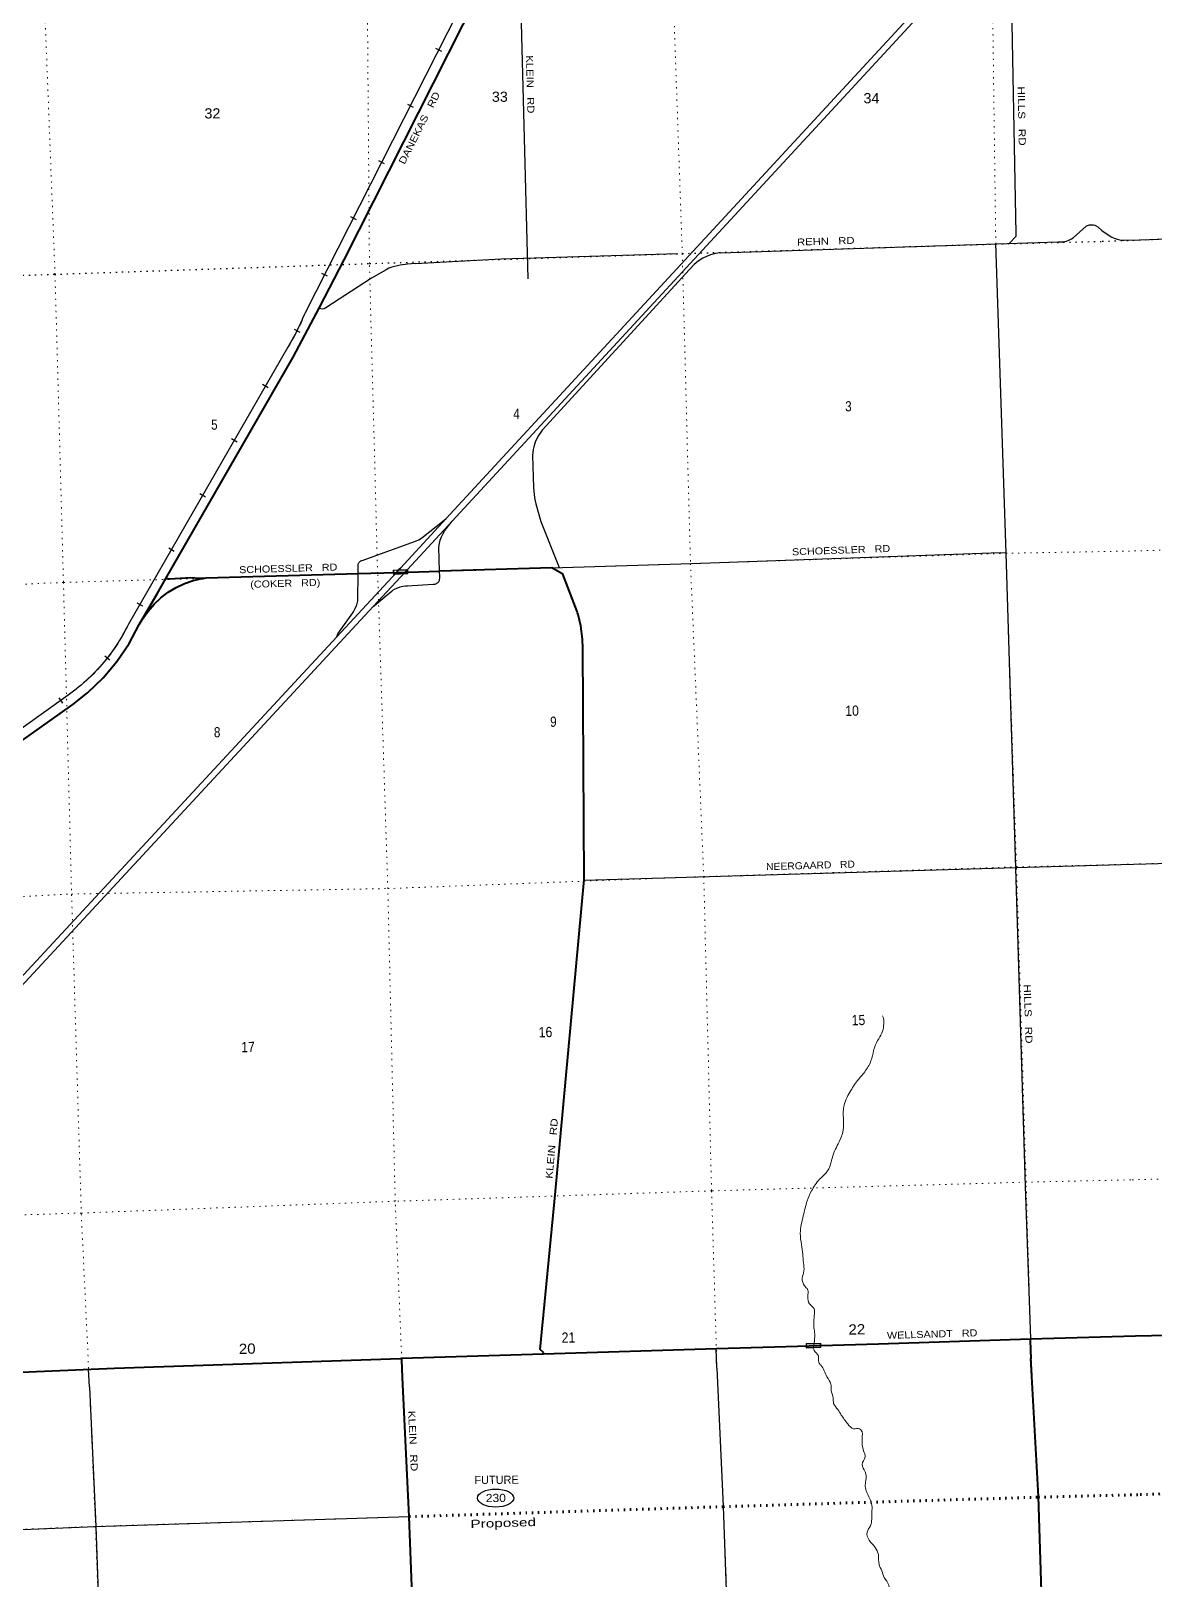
# Model space of a CAD drawing. Header units: feet. Extents: x 497223 to 751810, y -177792 to 12311.
# Drawn here: x 668877 to 688101, y -130925 to -104425 of the extents above; entities that cross this region are included whole.
import ezdxf
from ezdxf.enums import TextEntityAlignment as Align

# ---------------------------------------------------------------- set-up
doc = ezdxf.new("R2010")
doc.units = ezdxf.units.FT
doc.header["$LTSCALE"] = 70
doc.linetypes.add('DOTTED', pattern=[1.5, 0.3, -1.2])
for name, color, linetype, lineweight in [('18', 7, 'Continuous', 35), ('19', 7, 'Continuous', 25), ('26', 7, 'Continuous', 40), ('29', 7, 'Continuous', 25), ('34', 7, 'Continuous', 25), ('39', 7, 'Continuous', 13), ('51', 7, 'DOTTED', 70), ('52', 7, 'Continuous', 25), ('55', 7, 'Continuous', 13), ('6', 7, 'DOTTED', 25), ('61', 7, 'Continuous', 13), ('7', 7, 'DOTTED', 13)]:
    doc.layers.add(name, color=color, linetype=linetype, lineweight=lineweight)
doc.layers.add('27', color=7, linetype='Continuous')
doc.layers.add('30', color=7, linetype='Continuous')

msp = doc.modelspace()

# ---------------------------------------------------------------- linework, layer by layer
at = {"layer": '18'}
for p, q in [((676087.65, -112818.05), (685455.7, -102671.51)), ((674111.9, -114794.05), (675132.11, -113693.48)), ((674735.86, -114279.8), (675283.23, -113689.16))]:
    msp.add_line(p, q, dxfattribs=at)
for points in [[(675983, -112772.18), (685329.75, -102648.72), (685416.36, -102554.92), (687001.74, -100837.87)], [(675132.11, -113693.48), (675171.24, -113651.27), (675201.42, -113618.72), (675983, -112772.18)], [(675283.23, -113689.16), (675324.06, -113645.1), (676087.65, -112818.05)], [(662411.34, -127574.92), (662449.54, -127533.72), (674735.86, -114279.8)], [(662260.7, -127578.53), (662298.31, -127538), (674111.9, -114794.05)]]:
    msp.add_lwpolyline(points, dxfattribs=at)
at = {"layer": '19'}
for points in [[(674475.78, -113712.24), (674475.95, -113614.05), (674476, -113589.13), (674477.26, -113564.05), (674477.86, -113560.32), (674480.54, -113550.34), (674484.26, -113540.7), (674488.96, -113531.5), (674494.6, -113522.84), (674501.11, -113514.82), (674508.43, -113507.53), (674516.47, -113501.03), (674525.14, -113495.42), (674534.35, -113490.74), (674544, -113487.05), (675456.99, -113157.79), (675481.99, -113148.02), (675506.99, -113139.36), (675513.02, -113136.84), (675516.97, -113134.69), (675542.37, -113118.76), (675566.97, -113099.41), (675948, -112799.71), (675983, -112772.18)], [(675872.43, -113672.15), (675860, -113261.05), (675868.43, -113200.44), (675883.14, -113141.04), (675903.98, -113083.5), (675930.72, -113028.46), (675962, -112978.05), (676050, -112868.05), (676087.65, -112818.05)], [(674735.86, -114279.8), (674757, -114262.05), (675011, -114048.73), (675053.8, -114012.78), (675061, -114007.41), (675073.12, -113998.37), (675112.93, -113974.73), (675155, -113955.38), (675198.85, -113940.53), (675244.02, -113930.35), (675290.01, -113924.95), (675323, -113924.05), (675764, -113896.05), (675775.06, -113896.14), (675786.06, -113895.07), (675796.89, -113892.86), (675807.43, -113889.53), (675817.57, -113885.12), (675827.19, -113879.67), (675836.19, -113873.24), (675844.46, -113865.91), (675851.93, -113857.76), (675858.5, -113848.87), (675864.1, -113839.34), (675868.68, -113829.27), (675872.19, -113818.79), (675873.01, -113815.05), (675876, -113790.12), (675875.24, -113765.05), (675872.43, -113672.15)], [(674111.9, -114794.05), (674128.99, -114744.05), (674388, -114384.05), (674396.38, -114370.69), (674429.21, -114310.01), (674455.51, -114246.23), (674467.64, -114205.05), (674475, -114180.06), (674475.04, -114155.05), (674475.78, -113712.24)]]:
    msp.add_lwpolyline(points, dxfattribs=at)
at = {"layer": '26'}
msp.add_line((675221.84, -127146.58), (677652.19, -127070.79), dxfattribs=at)
for points in [[(671188.67, -113795.97), (673367.2, -110010.27), (673816.6, -109161.05), (674238.53, -108342.72), (678826.81, -99262.14), (678839.05, -99237.14), (678851.39, -99212.14), (678936.42, -99039.95), (679209.61, -98576.27), (679529.77, -98143.69), (679893.39, -97746.94), (679894.69, -97745.79)], [(675283.23, -113689.16), (675328.99, -113687.85), (675872.43, -113672.15)], [(677652.19, -127070.79), (677647.86, -127044.8), (677647.34, -127041.68), (677591.91, -126996.6), (677848.31, -124349.44), (678346.65, -118952.62), (678322.62, -114989.4), (678316.66, -114833.91), (678288.05, -114609.14), (678241.51, -114411.57), (678234.95, -114383.7), (678226.46, -114361.57), (677980.88, -113721.15), (677795.18, -113616.61), (675872.43, -113672.15)], [(670781.5, -114499.37), (670808.53, -114460.71), (670881.69, -114356.06), (670985.39, -114236.6), (671101.01, -114128.63), (671227.28, -114033.34), (671362.82, -113951.77), (671506.14, -113884.82), (671655.68, -113833.21), (671809.79, -113797.51), (671825.71, -113794.92), (671875.71, -113786.48)], [(670781.5, -114499.37), (671035.12, -114062.79), (671188.67, -113795.97)], [(671188.67, -113795.97), (671221.06, -113800.19), (671248.58, -113803.77), (671612.6, -113783.17), (671755.74, -113789.91), (671875.71, -113786.48), (674475.78, -113712.24)], [(674475.78, -113712.24), (675132.11, -113693.48), (675283.23, -113689.16)], [(664476.05, -119582.99), (669593.04, -115953.35), (669844.45, -115755.31), (670110.95, -115499.52), (670349.26, -115217.27), (670556.75, -114911.65), (670731.16, -114586.03), (670781.5, -114499.37)], [(687781.93, -126763.14), (688882, -126739.05), (692455.99, -126624.82)], [(677652.19, -127070.79), (680612.22, -126978.49), (682397.98, -126926.4)], [(682397.98, -126926.4), (683383.37, -126897.65), (685985.19, -126814.73)], [(685985.19, -126814.73), (685987.32, -126814.66), (687781.93, -126763.14)], [(685999.73, -127152.61), (685985.87, -126841.98), (685985.19, -126814.73)], [(662411.34, -127574.92), (662461.16, -127573.73), (664496.3, -127526.21), (666130.35, -127475.95), (668573.04, -127386.65), (670305.3, -127315.96), (675205.01, -127147.1), (675221.84, -127146.58)], [(675237.82, -127475), (675223.1, -127172.06), (675221.84, -127146.58)], [(688066.73, -136142.56), (686938.57, -135280.17), (686917.07, -135263.74), (686888.57, -135243.32), (686776.84, -135156.51), (686663.68, -135047.81), (686562.5, -134927.88), (686474.41, -134798.03), (686400.37, -134659.69), (686341.21, -134514.36), (686297.55, -134363.65), (686269.89, -134209.2), (686122.32, -129509.25), (685994.01, -127152.29)], [(665362, -140956.2), (670486, -140782.05), (675768.07, -140602.12), (675792.55, -140601.27), (675791.94, -140587.76), (675556.67, -135237.36), (675352.36, -129855.2), (675237.82, -127475)]]:
    msp.add_lwpolyline(points, dxfattribs=at)
at = {"layer": '29'}
for p, q in [((677222, -102438.05), (677380, -108669.05)), ((680678, -108221.05), (686463, -108037.05)), ((677629, -111257.05), (680147, -108509.05)), ((680618.23, -127314.48), (680607.53, -126977.48)), ((669878.69, -127633.24), (669863.32, -127334.9))]:
    msp.add_line(p, q, dxfattribs=at)
for points in [[(685650, -103397.05), (685735, -107897.05), (685736, -107941.05), (685626, -108059.05)], [(686463, -108037.05), (686543.82, -108032.29), (686575.4, -108028.08), (686602.25, -108021.24), (686655.4, -108001.75), (686691.19, -107983.85), (686715.93, -107964.37), (686939.08, -107768.49), (686963.81, -107754.28), (686978.55, -107747.96), (686996.44, -107743.74), (687012.76, -107741.11), (687063.81, -107743.74), (687085.91, -107747.96), (687101.18, -107753.75), (687140.65, -107777.44), (687208.55, -107840.1)], [(687209.44, -107840.25), (687369.64, -107948.72), (687418.88, -107972.83), (687471.26, -107989.6), (687538.32, -108004.27), (687587.56, -108007.42), (687876.72, -107999.03), (689810.2, -107924.09)], [(685387, -108066.05), (685565, -113365.05), (685731, -118756.05), (685896, -124200.05), (685986.43, -126814.6)], [(675458, -108407.05), (676925, -108326.05), (679949.79, -108236.14)], [(680678, -108221.05), (680635.54, -108227.18), (680592.38, -108235.61), (680511.86, -108257.2), (680442.92, -108282.99), (680375.03, -108316.17), (680297.66, -108368.29), (680266.08, -108392.51), (680229.77, -108423.59), (680147, -108509.05)], [(675458, -108407.05), (675321.05, -108416.73), (675194.74, -108435.68), (675055.8, -108467.28), (675005.28, -108486.23), (674954.75, -108511.51), (674704.24, -108656.83), (673925.33, -109166.52), (673893.75, -109181.26), (673866.38, -109185.48), (673807.78, -109178.15)], [(677629, -111257.05), (677553.59, -111364.29), (677510.43, -111462.22), (677484.12, -111543.31), (677473.59, -111589.65), (677464.12, -111689.69), (677480.96, -112237.29), (677495.7, -112418.43), (677518.85, -112519.52), (677570.43, -112703.82), (677607.27, -112822.81), (677918.83, -113610.51)], [(677795.18, -113616.61), (680186, -113543.05), (685474, -113355.05), (685573, -113358.05)], [(678349, -118963.05), (685737, -118744.05), (687537.92, -118692.98)], [(687537.89, -118692.98), (691120, -118596.05), (693561, -118527.05), (693902.98, -118515.54)], [(680618.09, -127314.56), (680727.12, -129678.32), (680822, -132399.05), (680943, -135075.05), (680978, -136335.05), (680970, -136621.05), (681003, -136863.05), (681118, -140420.05)], [(669878.67, -127633.3), (669986, -130027.05), (670175, -135414.05), (670471, -140797.05), (670555, -146099.05), (670590, -147329.05), (670646, -148749.05), (670717, -151470.05), (670761, -154132.05), (670875, -156800.05), (671123, -162155.05), (671328.77, -167519.59)], [(660310, -130367.05), (664598, -130250.05), (669974, -130028.05), (675351.91, -129857)]]:
    msp.add_lwpolyline(points, dxfattribs=at)
at = {"layer": '34', "lineweight": 13}
for p, q in [((678630, -99274.05), (673563, -109260.05)), ((673273, -109837.05), (670544, -114580.05)), ((669515, -115792.05), (659168, -123203.05))]:
    msp.add_line(p, q, dxfattribs=at)
at = {"layer": '34'}
for p, q in [((675803.78, -104719.94), (675902.42, -104769.99)), ((675320.94, -105677.28), (675419.58, -105727.33)), ((674827.3, -106644.38), (674925.94, -106694.43)), ((674344.46, -107601.72), (674443.1, -107651.77)), ((673850.82, -108568.81), (673949.46, -108618.86)), ((673381.45, -109532.36), (673480.14, -109582.32)), ((672843.04, -110471.82), (672938.91, -110526.98)), ((672310.57, -111402.47), (672406.44, -111457.64)), ((671766.81, -112342.3), (671862.68, -112397.46)), ((671234.35, -113272.95), (671330.22, -113328.12)), ((670690.58, -114212.78), (670786.46, -114267.94)), ((670141.71, -115123.08), (670228.64, -115191.47)), ((669352.49, -115839.43), (669416.9, -115929.35))]:
    msp.add_line(p, q, dxfattribs=at)
msp.add_lwpolyline([(678630.99, -99274.52), (673564.1, -109260.32), (673564.1, -109262.27), (673554.11, -109286.72), (673527.49, -109349.86), (673499.66, -109412.73), (673470.28, -109475.12), (673440.42, -109536.75), (673409.36, -109598.11), (673376.74, -109658.98), (673343.66, -109719.1), (673309.57, -109778.61), (673273.94, -109837.61), (670544.97, -114580.57), (670523.65, -114624.07), (670497.99, -114673.44), (670471.69, -114722.47), (670444.33, -114771.09), (670416.33, -114819.38), (670387.34, -114866.79), (670357.72, -114913.88), (670327.29, -114960.38), (670295.78, -115006.45), (670263.72, -115051.74), (670230.78, -115096.88), (670197.09, -115140.98), (670162.52, -115184.92), (670127.21, -115227.83), (670091.27, -115270.39), (670054.79, -115312.18), (670017.22, -115353.55), (669978.92, -115393.88), (669940.26, -115433.69), (669900.51, -115473.08), (669860.48, -115511.51), (669819.63, -115549.34), (669777.79, -115586.31), (669735.85, -115622.57), (669693.08, -115658.25), (669649.33, -115693.06), (669605.46, -115727.16), (669561.05, -115760.49), (669515.64, -115792.95), (659168.65, -123203.94)], dxfattribs=at)
at = {"layer": '34', "lineweight": 13}
for centre, radius, start, end in [((669913.14, -107781.88), 3938.57, 328.54659, 337.92542), ((667675.32, -113187.33), 3188.88, 305.23302, 334.1038)]:
    msp.add_arc(centre, radius, start, end, dxfattribs=at)
at = {"layer": '39'}
for points in [[(683456, -121285.05), (683469, -121331.05), (683472, -121448.05), (683443, -121580.05), (683369, -121708.05), (683302, -121877.05), (683256, -122054.05), (683148, -122244.05), (683028, -122390.05), (682896, -122588.05), (682791, -122839.05), (682782, -122950.05), (682775, -123273.05), (682709, -123442.05), (682598, -123696.05), (682517, -123932.05), (682377, -124082.05), (682239, -124281.05), (682164, -124450.05), (682098, -124708.05), (682046, -125005.05), (682067, -125200.05), (682089, -125365.05), (682101, -125514.05), (682108, -125649.05), (682080, -125775.05), (682120, -125907.05), (682172, -125970.05), (682174, -126093.05), (682203, -126211.05), (682282, -126300.05), (682285, -126415.05), (682279, -126504.05), (682277, -126601.05), (682291, -126703.05), (682292, -126806.05), (682273.16, -126965.45)], [(682273.16, -126965.45), (682282, -127012.05), (682357, -127105.05), (682357, -127168.05), (682381.7, -127245.5), (682399.45, -127261.24)], [(682399.45, -127261.24), (682456.92, -127359.16), (682502.94, -127463.44), (682570.14, -127586.71), (682574.21, -127697.34), (682606.61, -127810.44), (682616.7, -127920.73), (682686.82, -128023.68), (682748.35, -128117.04), (682857.38, -128268.23), (682958.64, -128351.34), (683061.61, -128355.74), (683086.92, -128376.51), (683104.7, -128516.62), (683130.68, -128732.85), (683156.4, -128834.22), (683105.01, -128962.01), (683158.26, -129088.07), (683168.45, -129236.65), (683158.01, -129340.01), (683231.54, -129541.54), (683272.63, -129666.25), (683270.68, -129777.2), (683267.35, -129936.61), (683247.56, -130016.3), (683188.82, -130120.31), (683224.67, -130259.41), (683328.13, -130382.7), (683383.29, -130506.64), (683394.57, -130675.31), (683440.81, -130783.62), (683483.26, -130896.16), (683561.17, -131030.93), (683562.3, -131198.15), (683635.84, -131363.4), (683626.12, -131589.66), (683653.27, -131717.15), (683760.8, -131767.66), (683872.9, -132011.4), (683906.98, -132118.36), (683972.06, -132239.73), (683973.75, -132417), (683989.96, -132565.25), (683956.88, -132659.78), (683908.27, -132801.52), (683823.99, -132880.74), (683816.45, -133000.07), (683862.91, -133112.39), (683815.76, -133243.97), (683680.04, -133340.13), (683706.44, -133417.28), (683613.76, -133563.46), (683486.21, -133624.91), (683421.59, -133658.7), (683338.49, -133832.58), (683296.24, -133980.02), (683231.12, -134114.61), (683154.09, -134215.59), (683100.93, -134311.23), (683055.14, -134394.37), (683016.24, -134529.54), (683006.54, -134719.52), (683081.18, -134721.46), (683128.21, -134807.55), (683052.35, -134921.09)]]:
    msp.add_spline(points, degree=3, dxfattribs=at)
at = {"layer": '51'}
for points in [[(687865.05, -129480.32), (691453.52, -129359.06), (696803.57, -129219.1), (701890.16, -129070.95)], [(675351.91, -129857), (680727.12, -129686.19), (686120.97, -129523.71), (687865.05, -129480.32)]]:
    msp.add_lwpolyline(points, dxfattribs=at)
at = {"layer": '52'}
msp.add_ellipse((676831.22, -129538.5), major_axis=(309.24, 1.7), ratio=0.500121, dxfattribs=at)
at = {"layer": '55'}
for points in [[(675078.8, -113653), (675328.68, -113645.14), (675331.04, -113720.1), (675081.16, -113727.96)], [(675088.9, -113719.71), (675087.04, -113660.74), (675320.93, -113653.38), (675322.79, -113712.35)]]:
    msp.add_lwpolyline(points, close=True, dxfattribs=at)
at = {"layer": '6'}
for points in [[(687215.67, -108026.14), (690748.69, -107890.01), (696125.99, -107740.8)], [(655985.2, -109026.91), (658557.02, -108948.38), (663907.17, -108750.85), (669280.15, -108590.13), (674671.08, -108406.75), (680025.86, -108235.33), (685392.91, -108071.69), (687215.67, -108026.14)]]:
    msp.add_lwpolyline(points, dxfattribs=at)
at = {"layer": '61'}
for p, q in [((682146.98, -126895.4), (682396.89, -126888.73)), ((682396.89, -126888.73), (682398.89, -126963.7))]:
    msp.add_line(p, q, dxfattribs=at)
msp.add_lwpolyline([(682398.89, -126963.7), (682148.98, -126970.37), (682146.98, -126895.4)], dxfattribs=at)
msp.add_lwpolyline([(682156.76, -126962.16), (682155.18, -126903.18), (682389.1, -126896.93), (682390.68, -126955.91)], close=True, dxfattribs=at)
at = {"layer": '7'}
for p, q in [((680166.08, -113543.21), (675330.98, -113694.35)), ((675328.99, -113687.85), (674811.2, -113710.6)), ((687538.46, -118692.11), (691089.92, -118599.14)), ((669878.98, -127633.23), (669738.17, -124659.91))]:
    msp.add_line(p, q, dxfattribs=at)
for points in [[(679598, -81505.2), (679576.41, -81673.05), (679671.64, -87007.91), (679705.22, -92329.8), (679766.7, -97638.95), (679842.93, -102975.97), (680025.86, -108235.33), (680166.08, -113543.21), (680393.82, -118900.89), (680527.42, -124279.99), (680618.97, -127316.33)], [(668655, -81830.52), (668686.67, -82108.16), (668792.76, -87430.38), (668936.37, -92807.09), (669060.69, -98133.99), (669089.7, -103432.73), (669288.35, -108588.9), (669433.86, -113864.4), (669572.66, -119208.03), (669738.17, -124659.91)], [(675235.83, -127477.09), (675112.37, -124457.79), (674985.45, -119105.82), (674811.2, -113710.6), (674671.08, -108406.75), (674629.19, -103064.53), (674557.25, -97738.42), (674399.63, -92379.34), (674299.29, -87030.54), (674265.26, -81664.66)], [(685999.73, -127152.61), (685910.92, -124131.02), (685746.92, -118743.63), (685566.61, -113375.61), (685392.91, -108071.69), (685320.9, -102733.13)], [(718612.32, -112504.16), (717409.07, -112538.73), (712093.97, -112638.81), (706786.91, -112827.19), (701490.5, -112983.91), (696350.92, -113096.69), (690937.88, -113252.1), (687370.04, -113334.43)], [(687370.04, -113334.43), (685577.12, -113366.45), (680166.08, -113543.21)], [(674811.2, -113710.6), (669433.86, -113864.4), (664086.61, -114109.66), (658687.92, -114202.04), (656147.12, -114317.39)], [(656297.08, -119693.32), (658851.49, -119571.3), (664237.78, -119465.1), (669572.45, -119199.03), (674985.45, -119105.82), (680393.82, -118900.89), (685746.71, -118734.63), (687538.08, -118693.29)], [(701823.57, -123695.81), (696702.31, -123857.18), (691318.23, -123985.1), (687699.53, -124091.1)], [(687701.66, -124091.44), (685910.92, -124131.02), (680527.42, -124279.99), (675112.37, -124457.79), (669738.17, -124659.91), (664421.29, -124825.83), (659031.52, -124955.36)], [(686484.84, -140243.23), (686290.7, -134911.55), (686122.83, -129512.41), (685999.73, -127152.61)], [(680617.76, -127315.88), (680728.37, -129693.66), (680947.63, -135074.92), (681130.16, -140415.3), (681355.77, -145687.94), (681572.91, -151067.3), (681753.59, -156406.34), (681899.12, -161765.46), (682290.07, -167155.39), (682249.24, -172500.01), (682243.88, -173088.82)], [(669878.83, -127634.1), (669981.99, -130023.71), (670173.46, -135412.54), (670473.33, -140798.85), (670549.21, -146095.87), (670723.62, -151467.51), (670868.27, -156810.55), (671115.88, -162157.99), (671330.24, -167523.4), (671519.45, -172875.5), (671512.82, -173414.81)], [(676350.48, -156613.32), (676156.42, -151250.83), (676002.53, -145886.13), (675786.3, -140600.87), (675557.82, -135230.78), (675353.06, -129856.78), (675239.59, -127476.17)], [(687865.05, -129480.32), (691452.83, -129357.38), (696798.53, -129221.12), (701885.03, -129071.41), (707279.05, -128867.4), (712583.37, -128611.28), (717913.42, -128489.54), (719119.59, -128454.2)], [(656608.89, -130484.02), (659211.82, -130397.38), (664595.44, -130243.31), (669981.99, -130023.71), (675353.06, -129856.78), (680727.87, -129684.68), (686123.33, -129521.39), (687865.05, -129480.32)]]:
    msp.add_lwpolyline(points, dxfattribs=at)

# ---------------------------------------------------------------- texts
at = {"layer": '27'}
for s, rotation, width, p in [('DANEKAS   RD', 63.193, 1.2, (675272.09, -106718.53)), ('SCHOESSLER   RD', 1.638, 1.15, (672442.09, -113708.33)), ('(COKER   RD)', 1.638, 1.15, (672632.19, -113957.06)), ('KLEIN   RD', 84.724, 1.25, (677803.26, -124076.05)), ('WELLSANDT   RD', 1.671, 1.15, (683531.38, -126814.16)), ('KLEIN   RD', 272.557, 1.25, (675333.41, -128046.47))]:
    msp.add_text(s, height=120, rotation=rotation, dxfattribs=dict(at, width=width)).set_placement(p)
at = {"layer": '30'}
for s, rotation, width, p in [('KLEIN   RD', 271.453, 1.2, (677350.55, -104843.25)), ('HILLS   RD', 271.082, 1.25, (685767.4, -105376.19)), ('REHN   RD', 1.822, 1.2, (681992.02, -108099.22)), ('SCHOESSLER   RD', 2.036, 1.15, (681905.87, -113401.85)), ('NEERGAARD   RD', 1.698, 1.1, (681462.59, -118790.72)), ('HILLS   RD', 271.736, 1.25, (685871.38, -120746.99))]:
    msp.add_text(s, height=120, rotation=rotation, dxfattribs=dict(at, width=width)).set_placement(p)
at = {"layer": '52'}
msp.add_text('FUTURE', height=140, rotation=0.5, dxfattribs=at).set_placement((676848.02, -129296.57), align=Align.CENTER)
for s, rotation, width, p in [('230', 0.5, 1.1, (676835.13, -129606.78)), ('Proposed   ', 1.835, 1.4, (677072.17, -130031.39))]:
    msp.add_text(s, height=140, rotation=rotation, dxfattribs=dict(at, width=width)).set_placement(p, align=Align.CENTER)
at = {"layer": '7'}
for s, width, p in [('33', 1.05, (676766.23, -105638.35)), ('34', 1.05, (683127.26, -105663.31)), ('32', 1.05, (671846.52, -105923.43)), ('3', 0.85, (682814.5, -110937.15)), ('4', 0.85, (677132.75, -111065.38)), ('5', 0.85, (671961.28, -111251.09)), ('9', 0.85, (677764.45, -116336.47)), ('8', 0.85, (672009.27, -116516.3))]:
    msp.add_text(s, height=175, dxfattribs=dict(at, width=width)).set_placement(p)
for s, width, p in [('10', 0.9, (682817.01, -116150.96)), ('15', 0.9, (682925.95, -121446.49)), ('16', 0.9, (677569.25, -121652.55)), ('17', 0.9, (672477.08, -121908.19)), ('22', 1.1, (682872.67, -126741.9)), ('20', 1.1, (672437.91, -127072.78)), ('21', 0.9, (677962.17, -126880.9))]:
    msp.add_text(s, height=175, rotation=1.338, dxfattribs=dict(at, width=width)).set_placement(p)

doc.saveas('drawing.dxf')
